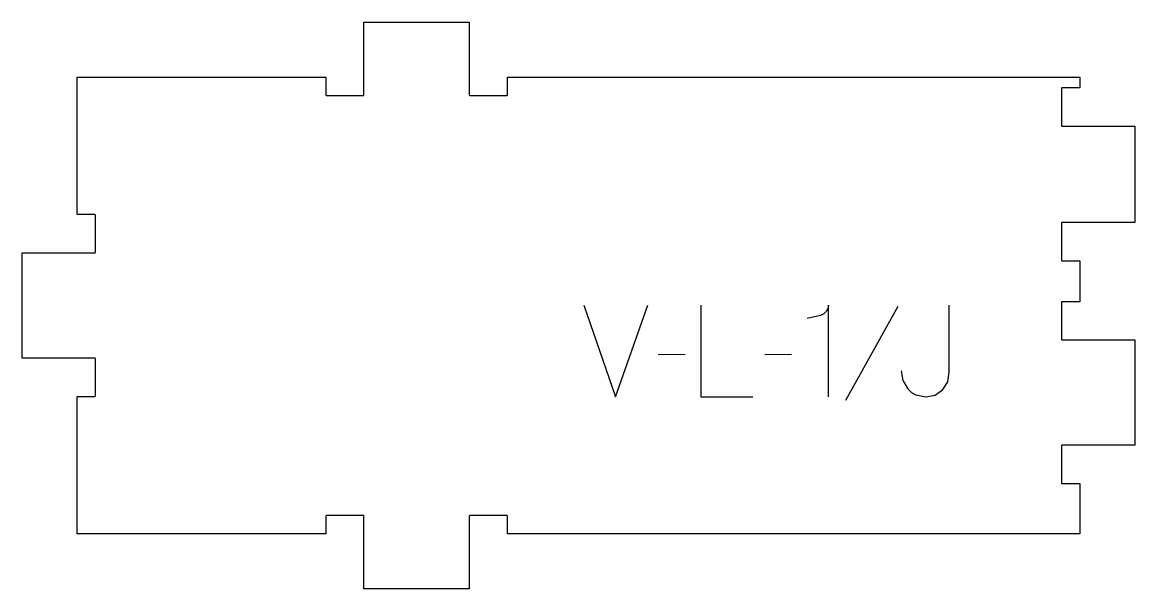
# Model space of a CAD drawing. Header units: millimetres. Extents: x -183 to 182, y -93 to 93.
import ezdxf

# ---------------------------------------------------------------- set-up
doc = ezdxf.new("R2010")
doc.units = ezdxf.units.MM
doc.layers.add('1_ANYTOOL_1MMDEEP_LABELS_S', color=2, linetype='Continuous', true_color=0xffff00)
doc.layers.add('4_ANYTOOL_CUTTHROUGH_OUTSI', color=5, linetype='Continuous', true_color=0x0000ff)

msp = doc.modelspace()

# ---------------------------------------------------------------- linework, layer by layer
at = {"layer": '1_ANYTOOL_1MMDEEP_LABELS_S'}
for p, q in [((104.14, -0.47), (86.96, -31.24)), ((34.41, -16.11), (25.63, -16.2)), ((69.3, -16.11), (60.51, -16.2))]:
    msp.add_line(p, q, dxfattribs=at)
for points in [[(1.29, 0), (11.66, -30), (22.2, 0)], [(39.56, 0), (39.56, -30), (56.66, -30)], [(81.43, -30), (81.43, 0.04), (81.15, -1.09), (80.62, -2.04), (79.85, -2.8), (78.81, -3.39), (74.44, -4.33)], [(105.21, -21.51), (105.76, -24.66), (107.4, -27.43), (108.6, -28.55), (109.97, -29.36), (113.23, -30), (116.34, -29.41), (118.8, -27.64), (120.41, -25.03), (120.94, -21.9), (120.94, 0)]]:
    msp.add_lwpolyline(points, dxfattribs=at)
at = {"layer": '4_ANYTOOL_CUTTHROUGH_OUTSI'}
msp.add_lwpolyline([(-23.72, 68.91), (-23.72, 74.66), (163.66, 74.66), (163.66, 71.16), (157.91, 71.16, 0.414214), (157.66, 70.91), (157.66, 58.91, 0.414214), (157.91, 58.66), (181.66, 58.66), (181.66, 27.07), (157.91, 27.07, 0.414214), (157.66, 26.82), (157.66, 14.82, 0.414214), (157.91, 14.57), (163.66, 14.57), (163.66, 1.16), (157.91, 1.16, 0.414214), (157.66, 0.91), (157.66, -11.09, 0.414214), (157.91, -11.34), (181.66, -11.34), (181.66, -45.84), (157.91, -45.84, 0.414214), (157.66, -46.09), (157.66, -58.09, 0.414214), (157.91, -58.34), (163.66, -58.34), (163.66, -74.84), (-23.72, -74.84), (-23.72, -69.09, 0.414214), (-23.97, -68.84), (-35.97, -68.84, 0.414214), (-36.22, -69.09), (-36.22, -92.84), (-70.72, -92.84), (-70.72, -69.09, 0.414214), (-70.97, -68.84), (-82.97, -68.84, 0.414214), (-83.22, -69.09), (-83.22, -74.84), (-164.61, -74.84), (-164.61, -29.84), (-158.86, -29.84, 0.414214), (-158.61, -29.59), (-158.61, -17.59, 0.414214), (-158.86, -17.34), (-182.61, -17.34), (-182.61, 17.16), (-158.86, 17.16, 0.414214), (-158.61, 17.41), (-158.61, 29.41, 0.414214), (-158.86, 29.66), (-164.61, 29.66), (-164.61, 74.66), (-83.22, 74.66), (-83.22, 68.91, 0.414214), (-82.97, 68.66), (-70.97, 68.66, 0.414214), (-70.72, 68.91), (-70.72, 92.66), (-36.22, 92.66), (-36.22, 68.91, 0.414214), (-35.97, 68.66), (-23.97, 68.66, 0.414214)], format="xyb", close=True, dxfattribs=at)

doc.saveas('drawing.dxf')
